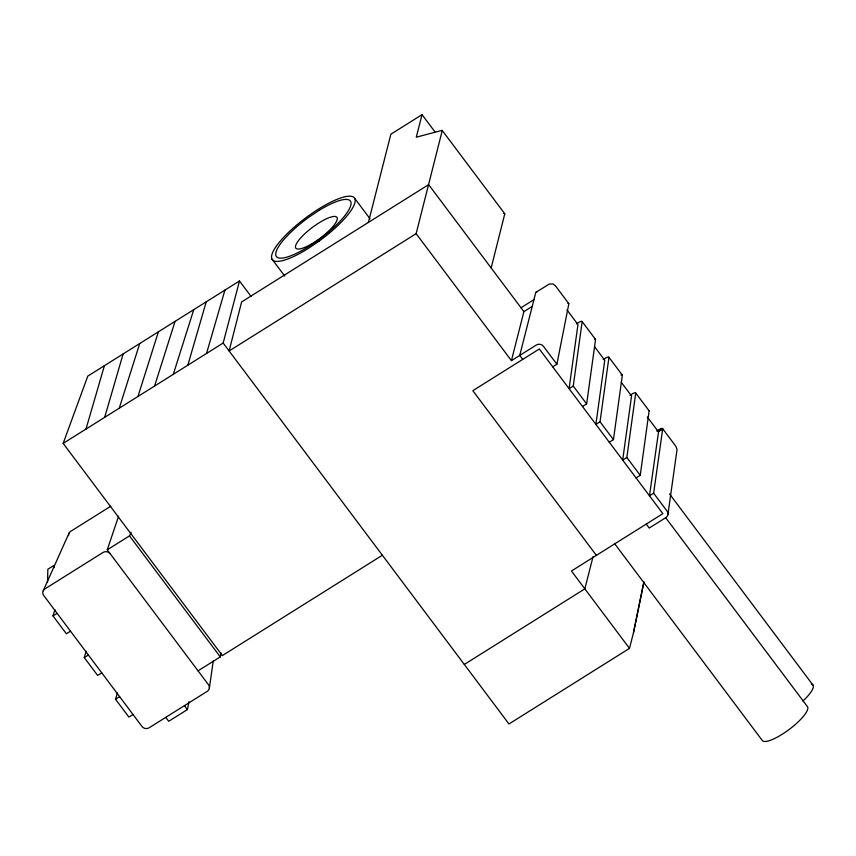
<?xml version="1.0" encoding="UTF-8"?>
<svg xmlns="http://www.w3.org/2000/svg" width="856" height="856" viewBox="0 0 856 856"><rect width="100%" height="100%" fill="white"/><g stroke="black" fill="none" stroke-linecap="round" stroke-linejoin="round"><path stroke-width="1.28" d="M47.529 582.24L47.85 569.219L54.056 565.399L54.003 567.539M582.497 406.514L586.649 403.904L573.253 386.056L582.112 321.942A5.136 1.338 -36.9 0 0 578.463 322.584L576.377 323.889M586.649 403.904L595.509 339.8A5.136 1.338 -36.9 0 0 594.653 339.179M609.29 442.231L613.442 439.62L600.045 421.762L608.905 357.658A5.136 1.338 -36.9 0 0 605.256 358.3L603.17 359.606M613.442 439.62L622.301 375.517A5.136 1.338 -36.9 0 0 620.996 375.003M636.083 477.937L640.235 475.337L626.838 457.479L635.698 393.364A5.136 1.338 -36.9 0 0 632.049 394.017L629.973 395.322M640.235 475.337L649.094 411.222A5.136 1.338 -36.9 0 0 648.602 410.57M209.356 688.31L213.251 660.853M646.248 524.086L649.233 528.045L665.85 517.623A5.136 4.719 14.3 0 0 667.027 511.043L653.631 493.195L662.705 428.845A5.307 1.519 -37.4 0 0 662.084 428.449A5.371 1.541 -37.4 0 0 660.693 428.76L656.755 431.028M667.915 514.616L677.043 449.496L675.983 446.479L662.598 428.631M165.732 717.382L168.718 721.287L187.421 709.56L188.962 701.727M552.719 366.828L556.882 364.228L568.855 303.741L555.362 285.69L552.944 283.946L549.231 284.064L536.017 292.27M251.129 296.497L239.487 280.971L223.17 343.031L508.967 723.973L629.492 648.377L633.494 632.691L643.905 581.684M633.494 632.691L643.744 583.011M198.036 670.837L220.281 656.894L221.233 653.053M368.38 222.442L390.871 134.199L422.04 114.651L434.869 131.749M422.04 114.651L416.294 137.195L442.145 130.358L504.783 213.807L491.162 267.971M416.144 233.667L511.417 360.644L523.904 311.627L428.642 184.639L241.617 301.943L229.119 350.96L416.144 233.667L442.263 130.476M593.058 556.603L584.841 588.853L464.305 664.449M658.842 429.733L649.479 495.795L653.631 493.195M85.985 429.059L104.411 365.683M104.689 417.332L123.114 353.956M187.839 365.18L206.232 301.826M206.542 353.453L224.935 290.098M70.524 631.214L66.383 633.761L52.986 615.903L54.912 609.622M101.778 672.88L97.638 675.427L84.241 657.568L86.167 651.288M133.044 714.546L128.903 717.093L115.507 699.234L117.433 692.953M119.241 408.205L139.721 343.545M137.944 396.478L158.414 331.818M154.594 386.035L175.063 321.375M173.297 374.307L193.766 309.647M110.231 553.8A5.147 4.729 14.3 0 0 103.094 552.43L44.908 588.917A5.147 4.729 14.3 0 0 43.731 595.498L141.968 726.444A5.136 4.719 14.3 0 0 149.105 727.803L207.291 691.316A5.136 4.719 14.3 0 0 208.468 684.736L107.246 549.82L118.577 516.286M382.375 555.234L222.357 655.589L63.162 443.387L87.783 376.116L239.487 280.971M107.246 549.82L129.491 535.877L131.086 532.282M43.228 590.758L69.026 533.181M660.693 428.76L658.339 431.692L647.307 416.979M662.084 428.449L658.339 431.692L662.715 429.124M63.162 443.387L223.17 343.031M110.809 506.196L70.706 531.341A5.147 4.729 14.3 0 0 68.598 535.589M520.962 307.775L534.262 299.44M523.904 311.627L532.218 306.416M511.417 360.644L536.348 345.011A5.136 4.719 14.3 0 1 543.485 346.37L556.882 364.228M573.253 386.056L569.101 388.656L577.961 324.552L566.929 309.84M600.045 421.762L595.894 424.373L604.753 360.258L594.513 346.605M626.838 457.479L622.687 460.089L631.546 395.975L621.306 382.322M52.986 615.903L57.127 613.356M84.241 657.568L88.382 655.022M115.507 699.234L119.647 696.688M503.842 213.497L504.783 213.807M184.436 705.654L187.421 709.56M582.069 321.46L595.466 339.318M608.862 357.177L622.259 375.035M635.655 392.893L649.051 410.752M669.553 493.955L813.136 685.335M665.658 517.666L807.636 706.906A28.248 7.33 -36.9 0 1 788.109 730.243A28.248 7.33 -36.9 0 1 762.054 740.183L614.469 543.453M522.706 359.402L519.731 355.433L535.717 292.688A5.136 1.519 57.9 0 1 536.584 292.292M354.833 198.528L370.038 218.794M596.375 555.362L472.833 390.678L539.323 348.981L662.876 513.654L571.444 571.005L629.492 648.377M271.951 259.036L284.781 276.124M129.491 535.877L220.281 656.894M811.509 684.169A28.248 7.33 -36.9 0 1 802.928 701.01M567.892 303.441A5.339 1.38 -36.9 0 1 568.748 303.559M319.32 240.975L308.395 248.39A51.371 13.332 -36.9 0 1 277.836 244.121A51.371 13.332 -36.9 0 1 348.445 196.206A51.371 13.332 -36.9 0 1 319.32 240.975M319.01 210.437L309.177 216.996A46.235 11.995 -36.9 0 0 275.728 253.9A46.235 11.995 -36.9 0 0 307.775 247.127L317.608 240.568A46.235 11.995 -36.9 0 0 351.067 203.664A46.235 11.995 -36.9 0 0 319.01 210.437M308.577 245.597A25.68 6.666 -36.9 0 0 337.093 217.627A25.68 6.666 -36.9 0 0 303.441 235.036A25.68 6.666 -36.9 0 0 308.577 245.597"/></g></svg>
